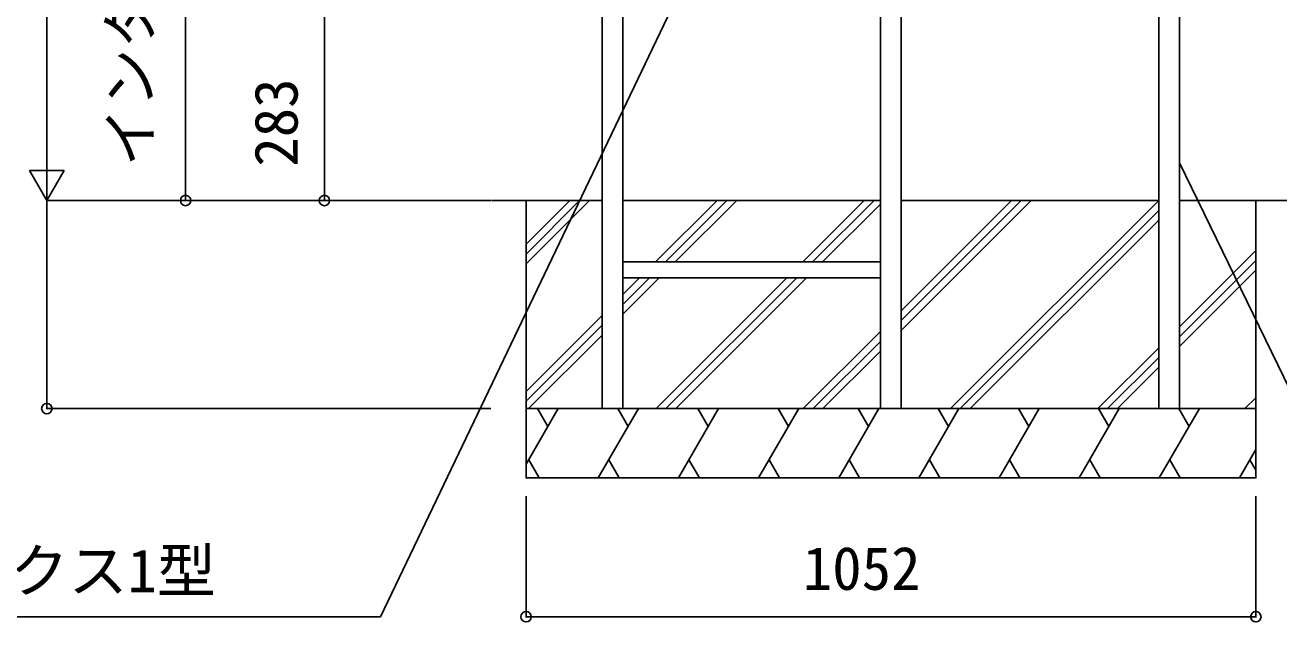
# Model space of a CAD drawing. Units: millimetres, scale not verified. Extents: x -4375 to 4375, y -6483 to 6462.
# Drawn here: x -1397 to 410, y -1341 to -480 of the extents above; entities that cross this region are included whole.
import ezdxf
from ezdxf.enums import TextEntityAlignment as Align

# ---------------------------------------------------------------- set-up
doc = ezdxf.new("R2010")
doc.units = ezdxf.units.MM
doc.header["$LTSCALE"] = 30
doc.layers.add('0-2_YKK_A1', color=4, linetype='Continuous')
doc.layers.add('0-3_YKK_D', color=6, linetype='Continuous')
doc.styles.add('ＭＳ ゴシック', font='')
doc.styles.get('ＭＳ ゴシック').set_extended_font_data('MS Gothic')

msp = doc.modelspace()

# ---------------------------------------------------------------- linework, layer by layer
at = {"layer": '0-2_YKK_A1'}
for p, q in [((-565.5, 661.7), (-565.5, -733.3)), ((-535.5, -733.3), (-535.5, 661.7)), ((-164.5, 661.7), (-164.5, -733.3)), ((-134.5, -733.3), (-134.5, 661.7)), ((236.5, 14.7), (236.5, -733.3)), ((-725, -733.3), (-565.5, -733.3)), ((-675, -733.3), (-565.5, -733.3)), ((-675, -796.32), (-611.98, -733.3)), ((-675, -810.46), (-597.84, -733.3)), ((-675, -824.6), (-583.7, -733.3)), ((-535.5, -733.3), (-164.5, -733.3)), ((-535.5, -733.3), (-164.5, -733.3)), ((-488.35, -821.8), (-399.85, -733.3)), ((-474.21, -821.8), (-385.71, -733.3)), ((-460.06, -821.8), (-371.56, -733.3)), ((-276.22, -821.8), (-187.72, -733.3)), ((-262.07, -821.8), (-173.57, -733.3)), ((-247.93, -821.8), (-164.5, -738.37)), ((-134.5, -733.3), (236.5, -733.3)), ((-134.5, -733.3), (236.5, -733.3)), ((-134.5, -892.22), (24.42, -733.3)), ((-134.5, -906.36), (38.56, -733.3)), ((-134.5, -920.5), (52.7, -733.3)), ((-63.45, -1033.3), (236.5, -733.35)), ((236.5, -733.3), (236.5, -1033.3)), ((236.5, -733.3), (236.5, -1033.3)), ((266.5, -733.3), (376.5, -733.3)), ((266.5, -733.3), (813.54, -733.3)), ((-49.31, -1033.3), (236.5, -747.49)), ((-35.17, -1033.3), (236.5, -761.63)), ((266.5, -915.48), (376.5, -805.48)), ((-164.5, -821.8), (-535.5, -821.8)), ((-535.5, -821.8), (-535.5, -844.8)), ((-164.5, -821.8), (-164.5, -844.8)), ((266.5, -929.62), (376.5, -819.62)), ((-164.5, -844.8), (-535.5, -844.8)), ((-535.5, -868.95), (-511.35, -844.8)), ((-535.5, -883.09), (-497.21, -844.8)), ((-535.5, -897.24), (-483.06, -844.8)), ((-487.72, -1033.3), (-299.22, -844.8)), ((-473.57, -1033.3), (-285.07, -844.8)), ((-459.43, -1033.3), (-270.93, -844.8)), ((266.5, -943.76), (376.5, -833.76)), ((-675, -1008.45), (-565.5, -898.95)), ((-675, -1022.59), (-565.5, -913.09)), ((-671.56, -1033.3), (-565.5, -927.24)), ((-275.58, -1033.3), (-164.5, -922.22)), ((-261.44, -1033.3), (-164.5, -936.36)), ((-247.3, -1033.3), (-164.5, -950.5)), ((148.68, -1033.3), (236.5, -945.48)), ((162.82, -1033.3), (236.5, -959.62)), ((176.96, -1033.3), (236.5, -973.76)), ((360.81, -1033.3), (376.5, -1017.61)), ((-675, -1113.59), (-628.64, -1033.3)), ((-658.38, -1033.3), (-643.51, -1059.05)), ((-570.91, -1133.3), (-513.17, -1033.3)), ((-542.91, -1033.3), (-528.04, -1059.05)), ((-455.44, -1133.3), (-397.7, -1033.3)), ((-427.44, -1033.3), (-412.57, -1059.05)), ((-339.97, -1133.3), (-282.23, -1033.3)), ((-311.97, -1033.3), (-297.1, -1059.05)), ((-224.5, -1133.3), (-166.76, -1033.3)), ((-196.5, -1033.3), (-181.63, -1059.05)), ((-109.03, -1133.3), (-51.29, -1033.3)), ((-81.03, -1033.3), (-66.16, -1059.05)), ((6.44, -1133.3), (64.18, -1033.3)), ((34.44, -1033.3), (49.31, -1059.05)), ((121.91, -1133.3), (179.65, -1033.3)), ((149.91, -1033.3), (164.78, -1059.05)), ((237.38, -1133.3), (295.12, -1033.3)), ((265.38, -1033.3), (280.25, -1059.05)), ((374.95, -1033.3), (376.5, -1031.75)), ((352.85, -1133.3), (376.5, -1092.34)), ((-656.24, -1133.07), (-671.24, -1107.09)), ((-540.77, -1133.07), (-555.77, -1107.09)), ((-425.3, -1133.07), (-440.3, -1107.09)), ((-309.83, -1133.07), (-324.83, -1107.09)), ((-194.36, -1133.07), (-209.36, -1107.09)), ((-78.89, -1133.07), (-93.89, -1107.09)), ((36.58, -1133.07), (21.58, -1107.09)), ((152.05, -1133.07), (137.05, -1107.09)), ((267.52, -1133.07), (252.52, -1107.09)), ((376.5, -1121.84), (367.99, -1107.09)), ((-600.77, -1133.07), (-600.64, -1133.3)), ((-485.3, -1133.07), (-485.17, -1133.3)), ((-369.83, -1133.07), (-369.7, -1133.3)), ((-254.36, -1133.07), (-254.23, -1133.3)), ((-138.89, -1133.07), (-138.76, -1133.3)), ((-23.42, -1133.07), (-23.29, -1133.3)), ((92.05, -1133.07), (92.18, -1133.3)), ((207.52, -1133.07), (207.65, -1133.3)), ((322.99, -1133.07), (323.12, -1133.3))]:
    msp.add_line(p, q, dxfattribs=at)
for points in [[(266.5, -1033.3), (266.5, -733.3), (266.5, 14.7)], [(376.5, -1033.3), (-675, -1033.3), (-675, -733.3)], [(-565.5, -733.3), (-565.5, -1033.3), (-535.5, -1033.3), (-535.5, -733.3)], [(-164.5, -733.3), (-164.5, -1033.3), (-134.5, -1033.3), (-134.5, -733.3)], [(376.5, -733.3), (376.5, -1033.3), (376.5, -1133.3)]]:
    msp.add_lwpolyline(points, dxfattribs=at)
msp.add_lwpolyline([(-675, -1033.3), (376.5, -1033.3), (376.5, -1133.3), (-675, -1133.3)], close=True, dxfattribs=at)
at = {"layer": '0-3_YKK_D'}
for p, q in [((-1365.5, 616.7), (-1365.5, -683.3)), ((-1165.5, -733.3), (-1165.5, 566.7)), ((-965.5, -733.3), (-965.5, -450.3)), ((-1365.5, -733.3), (-1365.5, -646.7)), ((-1365.5, -733.3), (-1390.5, -690)), ((-1340.5, -690), (-1390.5, -690)), ((-1365.5, -733.3), (-1340.5, -690)), ((-726, -733.3), (-1366.5, -733.3)), ((-726, -733.3), (-1366.5, -733.3)), ((-1365.5, -733.3), (-1365.5, -1033.3)), ((-726, -733.3), (-1166.5, -733.3)), ((-726, -733.3), (-966.5, -733.3)), ((-726, -1033.3), (-1366.5, -1033.3)), ((-675, -1159.3), (-675, -1334.3)), ((376.5, -1159.3), (376.5, -1334.3)), ((-675, -1333.3), (376.5, -1333.3))]:
    msp.add_line(p, q, dxfattribs=at)
for points in [[(-417.31, -355.96), (-884.92, -1333.3), (-1755.03, -1333.3)], [(266.5, -679.04), (584.89, -1333.3), (1825.91, -1333.3)]]:
    msp.add_lwpolyline(points, dxfattribs=at)
for centre in [(-1165.5, -733.3), (-965.5, -733.3), (-1365.5, -1033.3), (-675, -1333.3), (376.5, -1333.3)]:
    msp.add_circle(centre, 7.5, dxfattribs=at)

# ---------------------------------------------------------------- texts
at = {"layer": '0-3_YKK_D', "style": 'ＭＳ ゴシック'}
for s, p in [('インターホン中心：1300', (-1195.64, -684.34)), ('283', (-985.5, -684.53))]:
    msp.add_text(s, height=62.32, rotation=90, dxfattribs=at).set_placement(p, align=Align.BOTTOM_LEFT)
for s, p in [('宅配ボックス1型', (-1759.26, -1316.62)), ('1052', (-276.27, -1313.3))]:
    msp.add_text(s, height=62.32, dxfattribs=at).set_placement(p, align=Align.BOTTOM_LEFT)

doc.saveas('drawing.dxf')
